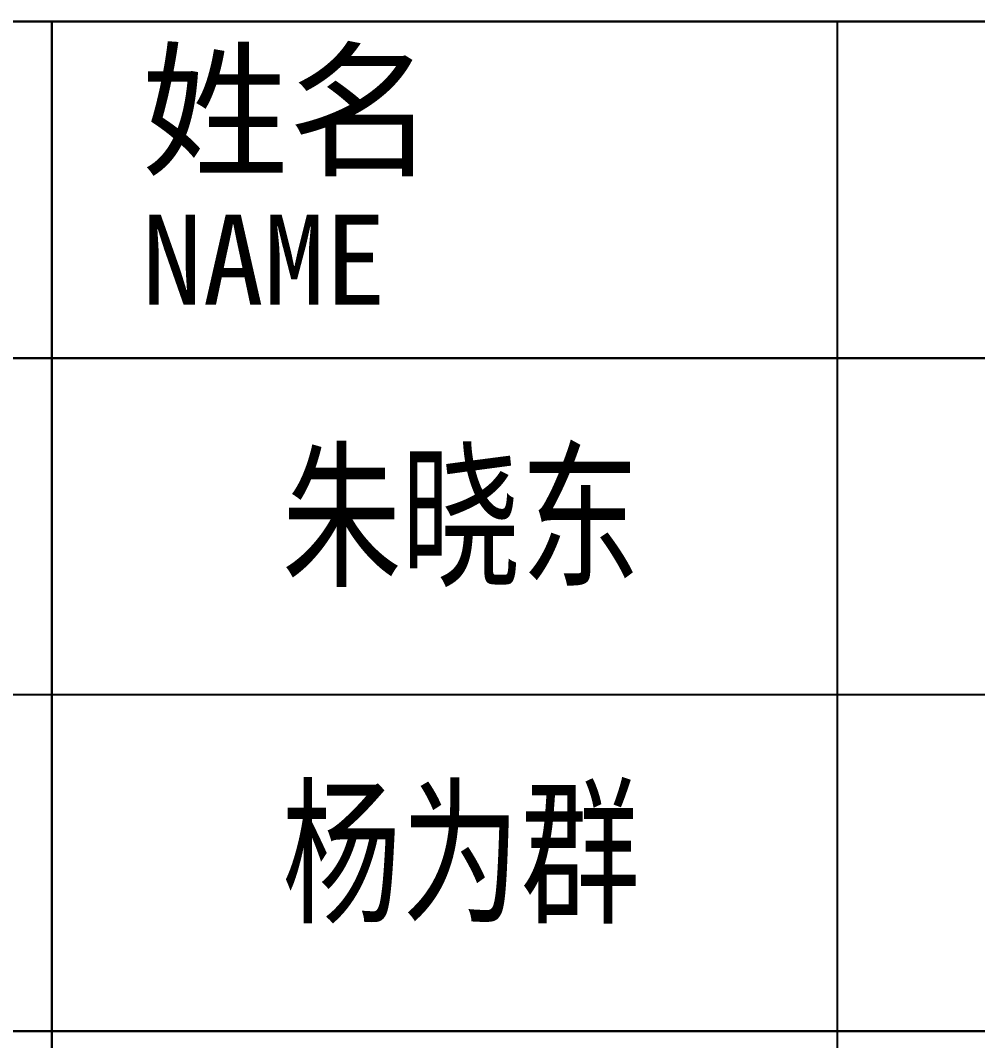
# Model space of a CAD drawing. Extents: x 116425 to 211028, y 11881 to 56060.
# Drawn here: x 208617 to 209683, y 22786 to 23922 of the extents above; entities that cross this region are included whole.
import ezdxf
from ezdxf.enums import TextEntityAlignment as Align

# ---------------------------------------------------------------- set-up
doc = ezdxf.new("R2010")
doc.units = 0
doc.header["$LTSCALE"] = 1000
doc.header["$MEASUREMENT"] = 0
doc.layers.add('00-图签签名_10', color=10, linetype='Continuous')
doc.styles.add('华文细黑', font='STXIHEI_0.TTF', dxfattribs={"width": 0.75, "height": 10})
doc.styles.add('图签信息$0$华文细黑', font='STXIHEI_0.TTF', dxfattribs={"height": 10})

# ---------------------------------------------------------------- blocks, each defined once
blk = doc.blocks.new('图签信息')
at = {"const_width": 0.05}
for points in [[(-62.5, 103.262), (-2.5, 103.262), (-2.5, 163.262), (-62.5, 163.262), (-62.5, 103.262)], [(-37.5, 163.262), (-37.5, 103.262)], [(-20, 163.262), (-20, 103.262)], [(-62.5, 155.762), (-2.5, 155.762)], [(-62.5, 148.262), (-2.5, 148.262)], [(-62.5, 140.762), (-2.5, 140.762)]]:
    blk.add_lwpolyline(points, dxfattribs=at)
at = {"style": '图签信息$0$华文细黑'}
for s, height, p in [('姓名', 2.4, (-35.504, 162.474)), ('NAME', 2, (-35.5, 158.956))]:
    blk.add_text(s, height=height, dxfattribs=at).set_placement(p, align=Align.TOP_LEFT)
blk = doc.blocks.new('图签-A1')
at = {"color": 2}
blk.add_blockref('图签信息', (0, 0), dxfattribs=at)

msp = doc.modelspace()

# ---------------------------------------------------------------- block references
at = {"xscale": 50, "yscale": 50, "zscale": 50}
msp.add_blockref('图签-A1', (210526.7, 15758.1), dxfattribs=at)

# ---------------------------------------------------------------- texts
at = {"layer": '00-图签签名_10', "char_height": 130, "attachment_point": 5, "style": '华文细黑'}
for s, insert, width in [('朱晓东', (209107.4, 23363.3), 7373.555), ('杨为群', (209107.4, 22988.3), 1604.887)]:
    msp.add_mtext(s, dxfattribs=dict(at, insert=insert, width=width))

doc.saveas('drawing.dxf')
